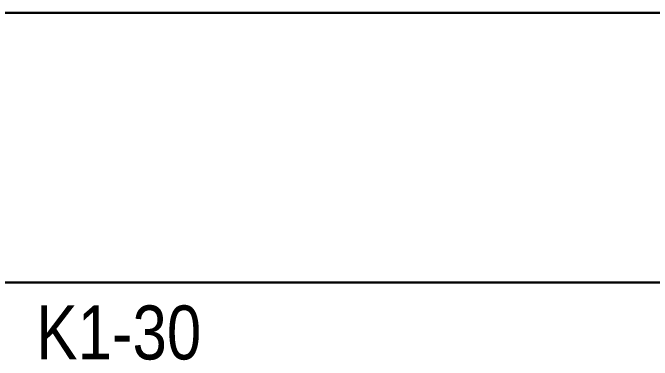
# Model space of a CAD drawing. Header units: millimetres. Extents: x -6000 to 26000, y -6000 to 26000.
# Drawn here: x 117.67 to 130.86, y -4562.03 to -4554.87 of the extents above; entities that cross this region are included whole.
import ezdxf

# ---------------------------------------------------------------- set-up
doc = ezdxf.new("R2010")
doc.units = ezdxf.units.MM
doc.header["$MEASUREMENT"] = 0
doc.layers.add('Чертеж и Рисунок_Ном._пера__1', color=7, linetype='Continuous', lineweight=15)
doc.layers.add('Чертеж и Рисунок_Ном._пера__21', color=7, linetype='Continuous', lineweight=30)
doc.styles.add('СГЕНЕРИР_СТИЛЬ_1', font='')
doc.styles.get('СГЕНЕРИР_СТИЛЬ_1').set_extended_font_data('Arial Narrow')

msp = doc.modelspace()

# ---------------------------------------------------------------- linework, layer by layer
at = {"layer": 'Чертеж и Рисунок_Ном._пера__21', "color": 7, "linetype": 'Continuous', "lineweight": 30}
for p, q in [((84.398, -4554.867), (155.339, -4554.867)), ((155.339, -4560.431), (84.398, -4560.431))]:
    msp.add_line(p, q, dxfattribs=at)

# ---------------------------------------------------------------- texts
at = {"layer": 'Чертеж и Рисунок_Ном._пера__1', "color": 7, "linetype": 'Continuous', "lineweight": 15, "insert": (118.157, -4562.032), "char_height": 1.1128, "attachment_point": 7, "style": 'СГЕНЕРИР_СТИЛЬ_1'}
msp.add_mtext('\\A1;{\\pql;\\fArial Narrow|b0|i0|c204|p34;K1-30}', dxfattribs=at)

doc.saveas('drawing.dxf')
